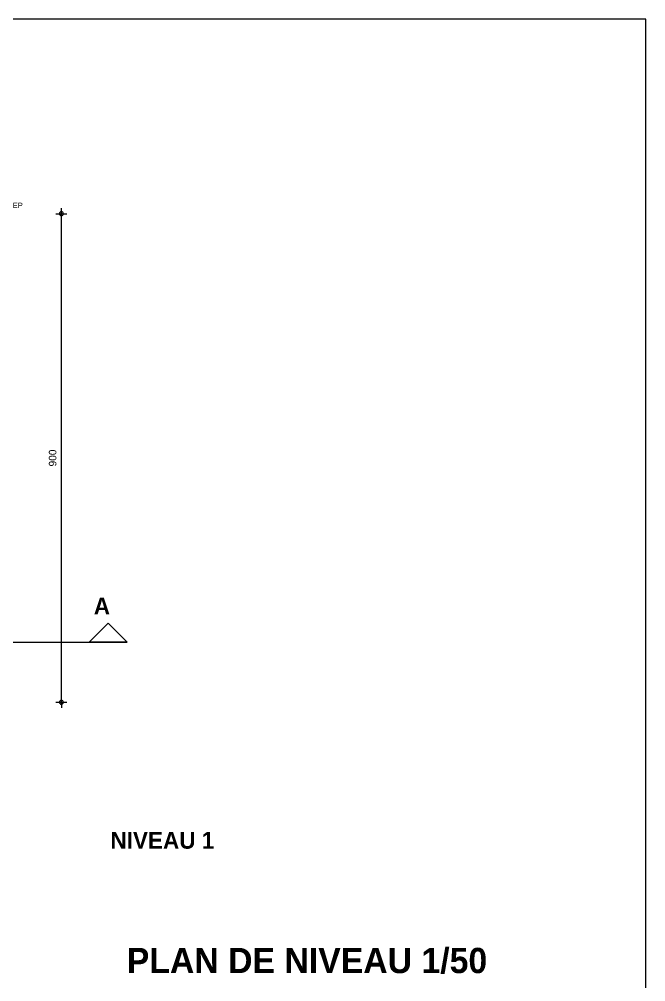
# Model space of a CAD drawing. Header units: metres. Extents: x 1.8 to 61.8, y -52.8 to -10.8.
# Drawn here: x 50.22 to 61.76, y -28.49 to -10.77 of the extents above; entities that cross this region are included whole.
import ezdxf
from ezdxf.enums import TextEntityAlignment as Align
from ezdxf.lldxf.tags import DXFTag

# ---------------------------------------------------------------- set-up
doc = ezdxf.new("R2010")
doc.units = ezdxf.units.M
doc.header["$MEASUREMENT"] = 0
for name, color, linetype in [('Calque commun', 7, 'Continuous'), ('Calque100', 7, 'Continuous'), ('Cotations', 7, 'Continuous'), ('Textes', 7, 'Continuous')]:
    doc.layers.add(name, color=color, linetype=linetype)
doc.styles.add('Arial8', font='arial.ttf', dxfattribs={"height": 0.098961})
doc.styles.add('Century Gothic', font='GOTHICB.TTF', dxfattribs={"height": 0.31023})
doc.styles.add('Century Gothic11', font='GOTHIC.TTF', dxfattribs={"height": 0.139636})
doc.styles.add('Century Gothic9', font='GOTHICB.TTF', dxfattribs={"height": 0.465345})
tags = doc.linetypes.add('DASHDOT2', pattern=[0.5, 0.25, -0.125, 0, -0.125]).pattern_tags.tags
tags[10:11] = [DXFTag(74, 4), DXFTag(75, 0), DXFTag(340, '0'), DXFTag(46, 1.0), DXFTag(50, 0.0), DXFTag(44, 0.0), DXFTag(45, 0.0)]
tags[8:9] = [DXFTag(74, 4), DXFTag(75, 0), DXFTag(340, '0'), DXFTag(46, 1.0), DXFTag(50, 0.0), DXFTag(44, 0.0), DXFTag(45, 0.0)]
tags[6:7] = [DXFTag(74, 4), DXFTag(75, 0), DXFTag(340, '0'), DXFTag(46, 1.0), DXFTag(50, 0.0), DXFTag(44, 0.0), DXFTag(45, 0.0)]
tags[4:5] = [DXFTag(74, 4), DXFTag(75, 0), DXFTag(340, '0'), DXFTag(46, 1.0), DXFTag(50, 0.0), DXFTag(44, 0.0), DXFTag(45, 0.0)]

# ---------------------------------------------------------------- blocks, each defined once
blk = doc.blocks.new('new137')
at = {"layer": 'Calque commun', "color": 5, "linetype": 'Continuous', "lineweight": 9}
blk.add_arc((0, 0), 0.5, 0, 359.9994, dxfattribs=at)
blk = doc.blocks.new('new138')
at = {"layer": 'Calque commun', "color": 5, "linetype": 'Continuous', "lineweight": 9}
blk.add_arc((0, 0), 0.5, 0, 359.9994, dxfattribs=at)
blk = doc.blocks.new('DimLine55652')
at = {"layer": 'Calque commun', "color": 5, "linetype": 'Continuous', "lineweight": 9}
for p, q in [((50.899, -14.347), (51.099, -14.347)), ((50.999, -14.347), (50.999, -14.247)), ((50.999, -23.347), (50.999, -14.347)), ((50.899, -23.347), (51.099, -23.347)), ((50.999, -23.347), (50.999, -23.447))]:
    blk.add_line(p, q, dxfattribs=at)
at = {"layer": 'Calque commun', "color": 5, "linetype": 'Continuous', "lineweight": 9, "xscale": 0.07000000029802322, "yscale": 0.07000000029802322, "zscale": 0.07000000029802322, "rotation": 90}
for name, p in [('new138', (50.999, -14.347)), ('new137', (50.999, -23.347))]:
    blk.add_blockref(name, p, dxfattribs=at)
at = {"layer": 'Calque commun', "color": 5, "linetype": 'Continuous', "lineweight": 9, "style": 'Century Gothic11'}
blk.add_text('900', height=0.1396, rotation=90, dxfattribs=at).set_placement((50.949, -18.847), align=Align.BOTTOM_CENTER)
blk = doc.blocks.new('fleche08')
at = {"layer": 'Calque100', "color": 6, "linetype": 'Continuous', "lineweight": 18}
mesh = blk.add_polyface(dxfattribs=at)
corners = [(-0.35, -0.35), (0, 0), (0.35, -0.35)]
mesh.append_faces([[corners[k] for k in face] for face in [(0, 1, 2)]], dxfattribs={"color": 6})

msp = doc.modelspace()

# ---------------------------------------------------------------- linework, layer by layer
at = {"layer": 'Cotations', "color": 1, "linetype": 'DASHDOT2', "lineweight": 18}
msp.add_line((29.285, -22.237), (52.213, -22.237), dxfattribs=at)

# ---------------------------------------------------------------- block references
at = {"layer": 'Calque commun', "color": 5, "linetype": 'Continuous', "lineweight": 9}
msp.add_blockref('DimLine55652', (0, 0), dxfattribs=at)
at = {"layer": 'Calque commun', "color": 0, "linetype": 'ByBlock', "lineweight": -2}
msp.add_blockref('fleche08', (51.863, -21.887), dxfattribs=at)

# ---------------------------------------------------------------- texts
at = {"layer": 'Textes', "color": 5, "linetype": 'ByBlock', "lineweight": -2, "style": 'Arial8'}
msp.add_text('EP', height=0.099, dxfattribs=at).set_placement((50.104, -14.273), align=Align.BOTTOM_LEFT)
at = {"layer": 'Textes', "color": 5, "linetype": 'ByBlock', "lineweight": -2}
for s, height, style, p in [('A', 0.31, 'Century Gothic', (51.596, -21.419)), ('NIVEAU 1', 0.3102, 'Century Gothic', (51.903, -25.733)), ('PLAN DE NIVEAU 1/50', 0.46535, 'Century Gothic9', (52.204, -27.87))]:
    msp.add_text(s, height=height, dxfattribs=dict(at, style=style)).set_placement(p, align=Align.TOP_LEFT)

# ---------------------------------------------------------------- meshes
at = {"layer": 'Calque commun', "color": 7, "linetype": 'Continuous', "lineweight": 9}
mesh = msp.add_polyface(dxfattribs=at)
corners = [(61.764, -10.766), (1.764, -10.766), (1.764, -52.766), (61.764, -52.766)]
mesh.append_faces([[corners[k] for k in face] for face in [(0, 1, 2, 3)]], dxfattribs={"color": 7})

doc.saveas('drawing.dxf')
